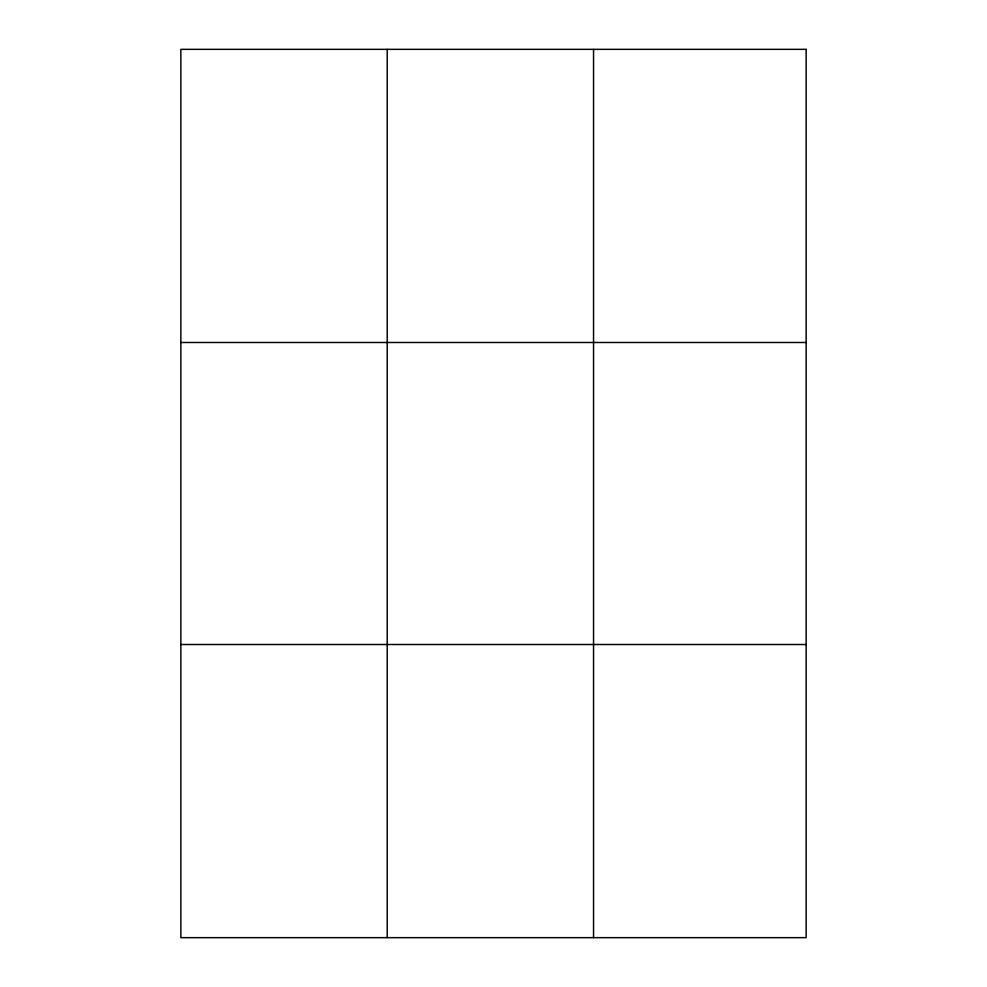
<?xml version="1.0" encoding="UTF-8"?>
<svg xmlns="http://www.w3.org/2000/svg" width="987" height="987" viewBox="0 0 987 987"><rect width="100%" height="100%" fill="white"/><g stroke="black" fill="none" stroke-linecap="round" stroke-linejoin="round"><path stroke-width="1.48" d="M387.2 49.35L387.2 937.65M593.545 49.35L593.545 937.65M180.855 342.489L806.145 342.489M180.855 644.511L806.145 644.511M806.145 49.35L806.145 937.65L180.855 937.65L180.855 49.35L806.145 49.35"/></g></svg>
